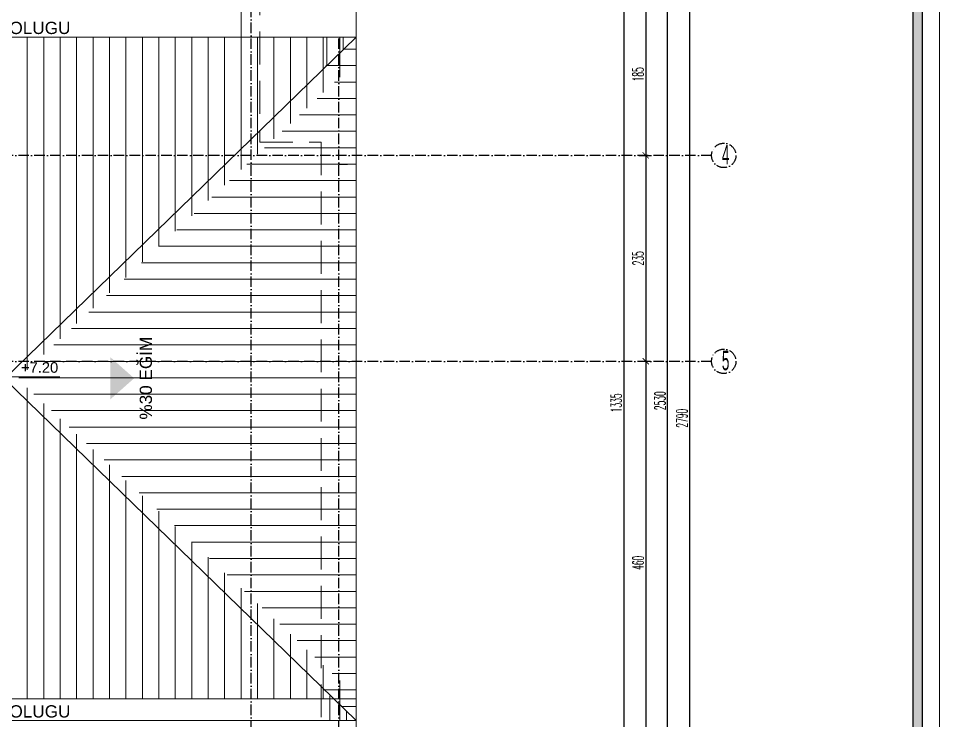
# Model space of a CAD drawing. Extents: x 775040 to 808375, y 4159409 to 4163651.
# Drawn here: x 789327 to 790378, y 4160984 to 4161785 of the extents above; entities that cross this region are included whole.
import ezdxf
from ezdxf.enums import TextEntityAlignment as Align

# ---------------------------------------------------------------- set-up
doc = ezdxf.new("R2010")
doc.units = 0
doc.header["$MEASUREMENT"] = 0
doc.header["$PDMODE"] = 3
for name, pattern in [('ACAD_ISO10W100', [18, 12, -3, 0, -3]), ('DUZ', [500, 500]), ('HIDDEN', [0.375, 0.25, -0.125])]:
    doc.linetypes.add(name, pattern=pattern)
doc.layers.get('0').update_dxf_attribs({"linetype": 'DUZ'})
for name, color, linetype, lineweight in [('KALIN', 30, 'Continuous', 18), ('yazı1', 53, 'Continuous', 15), ('Z_aks', 2, 'ACAD_ISO10W100', 30), ('Z_antet', 31, 'Continuous', 30), ('Z_dış ölçü', 115, 'Continuous', 25), ('Z_g6', 6, 'Continuous', 20), ('Z_iç ölçü dikey', 111, 'Continuous', 25), ('Z_tarama', 8, 'Continuous', 5), ('Z_yazı', 4, 'Continuous', 20), ('Z_zemin kat emsal', 1, 'Continuous', 9)]:
    doc.layers.add(name, color=color, linetype=linetype, lineweight=lineweight)
doc.styles.add('ARIAL', font='ariblk.ttf', dxfattribs={"height": 1})
doc.styles.add('OLCUIC', font='ROMANS.SHX', dxfattribs={"width": 0.5})
doc.styles.add('SIMPLEX', font='arial.ttf', dxfattribs={"width": 0.5})
doc.dimstyles.new('ölçü 50', dxfattribs={"dimtxt": 12.5, "dimasz": 7, "dimexe": 5.3, "dimexo": 5, "dimgap": 2.5, "dimtad": 1, "dimdec": 0, "dimzin": 9, "dimdsep": 46, "dimtxsty": 'OLCUIC', "dimblk1": 'ARCHTICK', "dimblk2": 'ARCHTICK', "dimsah": 1, "dimcen": 0, "dimdle": 5.5, "dimadec": 0, "dimazin": 0, "dimtfac": 1, "dimtdec": 0, "dimtix": 1, "dimtofl": 0, "dimtmove": 1, "dimatfit": 3, "dimldrblk": 'ARCHTICK', "dimfxl": 0, "dimtolj": 1, "dimtzin": 0, "dimarcsym": 0})

# ---------------------------------------------------------------- blocks, each defined once
blk = doc.blocks.new('_ARCHTICK')
at = {"color": 0, "linetype": 'ByBlock', "const_width": 0.15}
blk.add_lwpolyline([(-0.5, -0.5), (0.5, 0.5)], dxfattribs=at)
blk = doc.blocks.new('*D915')
at = {"layer": 'Defpoints', "color": 0, "linetype": 'Continuous', "transparency": 16777216}
for p in [(789672.6, 4162013.8), (789672.6, 4160678.8), (790017.6, 4160678.8)]:
    blk.add_point(p, dxfattribs=at)
at = {"layer": 'Z_dış ölçü', "color": 0, "linetype": 'Continuous', "lineweight": -2, "transparency": 16777216}
for p, q in [((790017.6, 4162019.3), (790017.6, 4160673.3)), ((790009.6, 4162013.8), (790022.9, 4162013.8)), ((790009.6, 4160678.8), (790022.9, 4160678.8))]:
    blk.add_line(p, q, dxfattribs=at)
at = {"layer": 'Z_dış ölçü', "color": 0, "linetype": 'Continuous', "lineweight": -2, "transparency": 16777216, "xscale": 7, "yscale": 7, "zscale": 7}
for p, rotation in [((790017.6, 4162013.8), 90), ((790017.6, 4160678.8), 270)]:
    blk.add_blockref('_ARCHTICK', p, dxfattribs=dict(at, rotation=rotation))
at = {"layer": 'Z_dış ölçü', "color": 0, "linetype": 'Continuous', "transparency": 16777216, "insert": (790008.9, 4161346.3), "char_height": 12.5, "attachment_point": 5, "rotation": 90, "style": 'OLCUIC'}
blk.add_mtext('\\A1;1335', dxfattribs=at)
blk = doc.blocks.new('*D938')
at = {"layer": 'Defpoints', "color": 0, "linetype": 'Continuous', "transparency": 16777216}
for p in [(789931.7, 4161813.8), (789931.7, 4161628.8), (790042.6, 4161628.8)]:
    blk.add_point(p, dxfattribs=at)
at = {"layer": 'Z_dış ölçü', "color": 0, "linetype": 'Continuous', "lineweight": -2, "transparency": 16777216}
for p, q in [((790042.6, 4161819.3), (790042.6, 4161623.3)), ((790034.6, 4161813.8), (790047.9, 4161813.8)), ((790034.6, 4161628.8), (790047.9, 4161628.8))]:
    blk.add_line(p, q, dxfattribs=at)
at = {"layer": 'Z_dış ölçü', "color": 0, "linetype": 'Continuous', "lineweight": -2, "transparency": 16777216, "xscale": 7, "yscale": 7, "zscale": 7}
for p, rotation in [((790042.6, 4161813.8), 90), ((790042.6, 4161628.8), 270)]:
    blk.add_blockref('_ARCHTICK', p, dxfattribs=dict(at, rotation=rotation))
at = {"layer": 'Z_dış ölçü', "color": 0, "linetype": 'Continuous', "transparency": 16777216, "insert": (790033.9, 4161721.3), "char_height": 12.5, "attachment_point": 5, "rotation": 90, "style": 'OLCUIC'}
blk.add_mtext('\\A1;185', dxfattribs=at)
blk = doc.blocks.new('*D939')
at = {"layer": 'Defpoints', "color": 0, "linetype": 'Continuous', "transparency": 16777216}
for p in [(789931.7, 4161628.8), (789931.7, 4161393.8), (790042.6, 4161393.8)]:
    blk.add_point(p, dxfattribs=at)
at = {"layer": 'Z_dış ölçü', "color": 0, "linetype": 'Continuous', "lineweight": -2, "transparency": 16777216}
for p, q in [((790034.6, 4161628.8), (790047.9, 4161628.8)), ((790042.6, 4161634.3), (790042.6, 4161388.3)), ((790034.6, 4161393.8), (790047.9, 4161393.8))]:
    blk.add_line(p, q, dxfattribs=at)
at = {"layer": 'Z_dış ölçü', "color": 0, "linetype": 'Continuous', "lineweight": -2, "transparency": 16777216, "xscale": 7, "yscale": 7, "zscale": 7}
for p, rotation in [((790042.6, 4161628.8), 90), ((790042.6, 4161393.8), 270)]:
    blk.add_blockref('_ARCHTICK', p, dxfattribs=dict(at, rotation=rotation))
at = {"layer": 'Z_dış ölçü', "color": 0, "linetype": 'Continuous', "transparency": 16777216, "insert": (790033.9, 4161511.3), "char_height": 12.5, "attachment_point": 5, "rotation": 90, "style": 'OLCUIC'}
blk.add_mtext('\\A1;235', dxfattribs=at)
blk = doc.blocks.new('*D940')
at = {"layer": 'Defpoints', "color": 0, "linetype": 'Continuous', "transparency": 16777216}
for p in [(789931.7, 4161393.8), (789931.7, 4160933.8), (790042.6, 4160933.8)]:
    blk.add_point(p, dxfattribs=at)
at = {"layer": 'Z_dış ölçü', "color": 0, "linetype": 'Continuous', "lineweight": -2, "transparency": 16777216}
for p, q in [((790042.6, 4161399.3), (790042.6, 4160928.3)), ((790034.6, 4161393.8), (790047.9, 4161393.8)), ((790034.6, 4160933.8), (790047.9, 4160933.8))]:
    blk.add_line(p, q, dxfattribs=at)
at = {"layer": 'Z_dış ölçü', "color": 0, "linetype": 'Continuous', "lineweight": -2, "transparency": 16777216, "xscale": 7, "yscale": 7, "zscale": 7}
for p, rotation in [((790042.6, 4161393.8), 90), ((790042.6, 4160933.8), 270)]:
    blk.add_blockref('_ARCHTICK', p, dxfattribs=dict(at, rotation=rotation))
at = {"layer": 'Z_dış ölçü', "color": 0, "linetype": 'Continuous', "transparency": 16777216, "insert": (790033.9, 4161163.8), "char_height": 12.5, "attachment_point": 5, "rotation": 90, "style": 'OLCUIC'}
blk.add_mtext('\\A1;460', dxfattribs=at)
blk = doc.blocks.new('*D946')
at = {"layer": 'Defpoints', "color": 0, "linetype": 'Continuous', "transparency": 16777216}
for p in [(790042.6, 4162613.8), (790067.6, 4162613.8), (790047.9, 4160083.8)]:
    blk.add_point(p, dxfattribs=at)
at = {"layer": 'Z_dış ölçü', "color": 0, "linetype": 'Continuous', "lineweight": -2, "transparency": 16777216}
for p, q in [((790059.6, 4162613.8), (790072.9, 4162613.8)), ((790067.6, 4160078.3), (790067.6, 4162619.3)), ((790059.6, 4160083.8), (790072.9, 4160083.8))]:
    blk.add_line(p, q, dxfattribs=at)
at = {"layer": 'Z_dış ölçü', "color": 0, "linetype": 'Continuous', "lineweight": -2, "transparency": 16777216, "xscale": 7, "yscale": 7, "zscale": 7}
for p, rotation in [((790067.6, 4162613.8), 90), ((790067.6, 4160083.8), 270)]:
    blk.add_blockref('_ARCHTICK', p, dxfattribs=dict(at, rotation=rotation))
at = {"layer": 'Z_dış ölçü', "color": 0, "linetype": 'Continuous', "transparency": 16777216, "insert": (790058.9, 4161348.8), "char_height": 12.5, "attachment_point": 5, "rotation": 90, "style": 'OLCUIC'}
blk.add_mtext('\\A1;2530', dxfattribs=at)
blk = doc.blocks.new('*D948')
at = {"layer": 'Defpoints', "color": 0, "linetype": 'Continuous', "transparency": 16777216}
for p in [(790067.6, 4162723.8), (790067.6, 4159933.8), (790092.6, 4159933.8)]:
    blk.add_point(p, dxfattribs=at)
at = {"layer": 'Z_dış ölçü', "color": 0, "linetype": 'Continuous', "lineweight": -2, "transparency": 16777216}
for p, q in [((790092.6, 4162729.3), (790092.6, 4159928.3)), ((790084.6, 4162723.8), (790097.9, 4162723.8)), ((790084.6, 4159933.8), (790097.9, 4159933.8))]:
    blk.add_line(p, q, dxfattribs=at)
at = {"layer": 'Z_dış ölçü', "color": 0, "linetype": 'Continuous', "lineweight": -2, "transparency": 16777216, "xscale": 7, "yscale": 7, "zscale": 7}
for p, rotation in [((790092.6, 4162723.8), 90), ((790092.6, 4159933.8), 270)]:
    blk.add_blockref('_ARCHTICK', p, dxfattribs=dict(at, rotation=rotation))
at = {"layer": 'Z_dış ölçü', "color": 0, "linetype": 'Continuous', "transparency": 16777216, "insert": (790083.9, 4161328.8), "char_height": 12.5, "attachment_point": 5, "rotation": 90, "style": 'OLCUIC'}
blk.add_mtext('\\A1;2790', dxfattribs=at)

msp = doc.modelspace()

# ---------------------------------------------------------------- hatches: boundary and pattern name
at = {"layer": 'Z_antet'}
msp.add_hatch(color=256, dxfattribs=at).paths.add_polyline_path([(787057.64, 4159743.65), (787057.64, 4159438.75), (790347.64, 4159438.75), (790347.64, 4163258.75), (787057.64, 4163258.75), (787057.64, 4159741.15), (787047.64, 4159741.15), (787047.64, 4163268.75), (790357.64, 4163268.75), (790357.64, 4159428.75), (787047.64, 4159428.75), (787047.64, 4159743.65)])
at = {"layer": 'Z_yazı'}
msp.add_hatch(color=256, dxfattribs=at).paths.add_polyline_path([(789459.34, 4161374.43), (789432.34, 4161398.34), (789432.34, 4161374.43), (789432.34, 4161350.52)])

# ---------------------------------------------------------------- linework, layer by layer
at = {"layer": 'KALIN'}
msp.add_lwpolyline([(786907.64, 4163288.75), (786907.64, 4159408.75), (790377.64, 4159408.75), (790377.64, 4163288.75)], close=True, dxfattribs=at)
msp.add_lwpolyline([(786927.64, 4159741.15), (786927.64, 4163288.75), (790377.64, 4163288.75), (790377.64, 4159408.75), (786927.64, 4159408.75), (786927.64, 4159743.65)], dxfattribs=at)
at = {"layer": 'Z_aks'}
for p, q in [((789592.64, 4159668.75), (789592.64, 4163028.75)), ((789692.64, 4159668.75), (789692.64, 4161763.75)), ((790117.64, 4161628.75), (787307.64, 4161628.75)), ((790117.64, 4161393.75), (787307.64, 4161393.75))]:
    msp.add_line(p, q, dxfattribs=at)
for centre in [(790131.55, 4161628.76), (790131.55, 4161393.76)]:
    msp.add_circle(centre, 13.91, dxfattribs=at)
at = {"layer": 'Z_antet'}
msp.add_lwpolyline([(787057.64, 4159743.65), (787057.64, 4159438.75), (790347.64, 4159438.75), (790347.64, 4163258.75), (787057.64, 4163258.75), (787057.64, 4159741.15), (787047.64, 4159741.15), (787047.64, 4163268.75), (790357.64, 4163268.75), (790357.64, 4159428.75), (787047.64, 4159428.75), (787047.64, 4159743.65)], close=True, dxfattribs=at)
at = {"layer": 'Z_g6', "linetype": 'Continuous'}
for p, q in [((789712.64, 4161683.75), (789712.64, 4161998.75)), ((788910.14, 4161763.75), (789672.98, 4161763.75)), ((788910.14, 4161763.75), (789712.64, 4161763.75)), ((789712.64, 4161683.75), (789712.64, 4160638.75)), ((788910.14, 4161008.75), (789712.64, 4161008.75)), ((788697.64, 4160983.75), (789712.64, 4160983.75))]:
    msp.add_line(p, q, dxfattribs=at)
for points in [[(788910.14, 4161763.75), (789712.64, 4160983.75)], [(788910.14, 4160983.75), (789712.64, 4161763.75)]]:
    msp.add_lwpolyline(points, dxfattribs=at)
at = {"layer": 'Z_iç ölçü dikey', "color": 5, "linetype": 'Continuous'}
msp.add_line((789692.64, 4161618.75), (789702.64, 4161618.75), dxfattribs=at)
at = {"layer": 'Z_tarama'}
for p, q in [((789581.25, 4161763.75), (789581.25, 4162208.75)), ((789337.5, 4161384.16), (789337.5, 4161763.75)), ((789356.25, 4161401.73), (789356.25, 4161763.75)), ((789375, 4161419.3), (789375, 4161763.75)), ((789393.75, 4161436.86), (789393.75, 4161763.75)), ((789412.5, 4161454.43), (789412.5, 4161763.75)), ((789431.25, 4161472), (789431.25, 4161763.75)), ((789450, 4161489.57), (789450, 4161763.75)), ((789468.75, 4161507.13), (789468.75, 4161763.75)), ((789487.5, 4161524.7), (789487.5, 4161763.75)), ((789506.25, 4161542.27), (789506.25, 4161763.75)), ((789525, 4161559.84), (789525, 4161763.75)), ((789543.75, 4161577.41), (789543.75, 4161763.75)), ((789562.5, 4161594.97), (789562.5, 4161763.75)), ((789581.25, 4161612.54), (789581.25, 4161763.75)), ((789600, 4161630.11), (789600, 4161763.75)), ((789618.75, 4161647.68), (789618.75, 4161763.75)), ((789637.5, 4161665.24), (789637.5, 4161763.75)), ((789656.25, 4161682.81), (789656.25, 4161763.75)), ((789675, 4161700.38), (789675, 4161763.75)), ((789679.04, 4161732.27), (789679.04, 4161763.75)), ((789693.75, 4161717.95), (789693.75, 4161763.75)), ((789697.79, 4161749.83), (789697.79, 4161763.75)), ((789697.96, 4161750), (789712.64, 4161750)), ((789677.95, 4161731.25), (789712.64, 4161731.25)), ((789712.64, 4161712.5), (789687.94, 4161712.5)), ((789712.64, 4161693.75), (789667.93, 4161693.75)), ((789712.64, 4161675), (789647.91, 4161675)), ((789712.64, 4161656.25), (789627.9, 4161656.25)), ((789712.64, 4161637.5), (789607.89, 4161637.5)), ((789712.64, 4161618.75), (789587.88, 4161618.75)), ((789712.64, 4161600), (789567.87, 4161600)), ((789712.64, 4161581.25), (789547.85, 4161581.25)), ((789712.64, 4161562.5), (789527.84, 4161562.5)), ((789712.64, 4161543.75), (789507.83, 4161543.75)), ((789712.64, 4161525), (789487.82, 4161525)), ((789712.64, 4161506.25), (789467.81, 4161506.25)), ((789712.64, 4161487.5), (789447.79, 4161487.5)), ((789712.64, 4161468.75), (789427.78, 4161468.75)), ((789712.64, 4161450), (789407.77, 4161450)), ((789712.64, 4161431.25), (789387.76, 4161431.25)), ((789712.64, 4161412.5), (789367.75, 4161412.5)), ((789712.64, 4161393.75), (789347.73, 4161393.75)), ((789712.64, 4161375), (789327.72, 4161375)), ((789337.5, 4161008.75), (789337.5, 4161363.35)), ((789712.64, 4161356.25), (789345.08, 4161356.25)), ((789356.25, 4161008.75), (789356.25, 4161345.78)), ((789712.64, 4161337.5), (789365.09, 4161337.5)), ((789375, 4161008.75), (789375, 4161328.21)), ((789712.64, 4161318.75), (789385.1, 4161318.75)), ((789393.75, 4161008.75), (789393.75, 4161310.65)), ((789712.64, 4161300), (789405.11, 4161300)), ((789412.5, 4161008.75), (789412.5, 4161293.08)), ((789712.64, 4161281.25), (789425.12, 4161281.25)), ((789431.25, 4161008.75), (789431.25, 4161275.51)), ((789712.64, 4161262.5), (789445.14, 4161262.5)), ((789450, 4161008.75), (789450, 4161257.94)), ((789712.64, 4161243.75), (789465.15, 4161243.75)), ((789468.75, 4161008.75), (789468.75, 4161240.38)), ((789712.64, 4161225), (789485.16, 4161225)), ((789487.5, 4161008.75), (789487.5, 4161222.81)), ((789712.64, 4161206.25), (789505.17, 4161206.25)), ((789506.25, 4161008.75), (789506.25, 4161205.24)), ((789525, 4161008.75), (789525, 4161187.67)), ((789712.64, 4161187.5), (789525.18, 4161187.5)), ((789543.75, 4161008.75), (789543.75, 4161170.1)), ((789712.64, 4161168.75), (789545.2, 4161168.75)), ((789562.5, 4161008.75), (789562.5, 4161152.54)), ((789712.64, 4161150), (789565.21, 4161150)), ((789581.25, 4161008.75), (789581.25, 4161134.97)), ((789712.64, 4161131.25), (789585.22, 4161131.25)), ((789600, 4161008.75), (789600, 4161117.4)), ((789712.64, 4161112.5), (789605.23, 4161112.5)), ((789618.75, 4161008.75), (789618.75, 4161099.83)), ((789712.64, 4161093.75), (789625.24, 4161093.75)), ((789637.5, 4161008.75), (789637.5, 4161082.27)), ((789712.64, 4161075), (789645.26, 4161075)), ((789656.25, 4161008.75), (789656.25, 4161064.7)), ((789712.64, 4161056.25), (789665.27, 4161056.25)), ((789675, 4161008.75), (789675, 4161047.13)), ((789712.64, 4161037.5), (789685.28, 4161037.5)), ((789693.75, 4160983.75), (789693.75, 4161029.56)), ((789712.64, 4161018.75), (789675.29, 4161018.75)), ((789682.5, 4160983.75), (789682.5, 4161012)), ((789712.64, 4161000), (789695.3, 4161000)), ((789701.25, 4160983.75), (789701.25, 4160994.43))]:
    msp.add_line(p, q, dxfattribs=at)
at = {"layer": 'Z_yazı', "linetype": 'Continuous'}
msp.add_line((789301.12, 4161375.93), (789374.46, 4161375.93), dxfattribs=at)
at = {"layer": 'Z_zemin kat emsal', "linetype": 'HIDDEN', "ltscale": 150}
msp.add_lwpolyline([(787722.64, 4162613.75), (788502.64, 4162613.75), (788502.64, 4162553.75), (788797.64, 4162553.75), (788797.64, 4162613.75), (789602.64, 4162613.75), (789602.64, 4161643.75), (789672.64, 4161643.75), (789672.64, 4160678.75), (789602.64, 4160678.75), (789602.64, 4160083.75), (788692.64, 4160083.75), (788692.64, 4160183.75), (787722.64, 4160183.75), (787722.64, 4160943.75), (788122.64, 4160943.75), (788122.64, 4161723.75), (787915.13, 4161723.75), (787915.13, 4161803.75), (787722.64, 4161803.75), (787722.64, 4162613.75)], dxfattribs=at)

# ---------------------------------------------------------------- texts
at = {"layer": 'yazı1', "ltscale": 0.01, "style": 'SIMPLEX', "width": 0.5}
for s, p in [('4', (790133.71, 4161629.67)), ('5', (790133.71, 4161394.67))]:
    msp.add_text(s, height=22.14, dxfattribs=at).set_placement(p, align=Align.MIDDLE_CENTER)
at = {"layer": 'Z_yazı', "char_height": 14, "width": 187.9858, "attachment_point": 5, "style": 'ARIAL'}
for insert in [(789306.29, 4161774.17), (789306.29, 4160994.17)]:
    msp.add_mtext('{\\fArial|b0|i0|c162|p34;YAGMUR OLUGU}', dxfattribs=dict(at, insert=insert))
at = {"layer": 'Z_yazı', "insert": (789472.74, 4161374.55), "char_height": 14, "width": 187.9858, "attachment_point": 5, "rotation": 90, "style": 'ARIAL'}
msp.add_mtext('{\\fArial|b0|i0|c162|p34;%30 EĞİM}', dxfattribs=at)
at = {"layer": 'Z_yazı', "linetype": 'Continuous', "insert": (789351.55, 4161386.65), "char_height": 12, "width": 44.2597, "attachment_point": 5, "style": 'ARIAL'}
msp.add_mtext('{\\fArial|b0|i0|c162|p34;+7.20}', dxfattribs=at)

# ---------------------------------------------------------------- dimensions: what is measured, and where the dimension line sits
at = {"layer": 'Z_dış ölçü', "linetype": 'Continuous'}
for base, p1, p2, picture, middle in [((790092.64, 4159933.75), (790067.64, 4162723.75), (790067.64, 4159933.75), '*D948', (790083.89, 4161328.75)), ((790067.64, 4162613.75), (790047.94, 4160083.75), (790042.64, 4162613.75), '*D946', (790058.89, 4161348.75)), ((790017.64, 4160678.75), (789672.64, 4162013.75), (789672.64, 4160678.75), '*D915', (790008.89, 4161346.25)), ((790042.64, 4161628.75), (789931.69, 4161813.75), (789931.69, 4161628.75), '*D938', (790033.89, 4161721.25)), ((790042.64, 4161393.75), (789931.69, 4161628.75), (789931.69, 4161393.75), '*D939', (790033.89, 4161511.25)), ((790042.64, 4160933.75), (789931.69, 4161393.75), (789931.69, 4160933.75), '*D940', (790033.89, 4161163.75))]:
    dim = msp.add_linear_dim(base=base, p1=p1, p2=p2, angle=90, dimstyle='ölçü 50', override={"dimfxl": 8}, dxfattribs=at)
    dim.commit()
    dim.dimension.update_dxf_attribs({"geometry": picture, "text_midpoint": middle})

doc.saveas('drawing.dxf')
